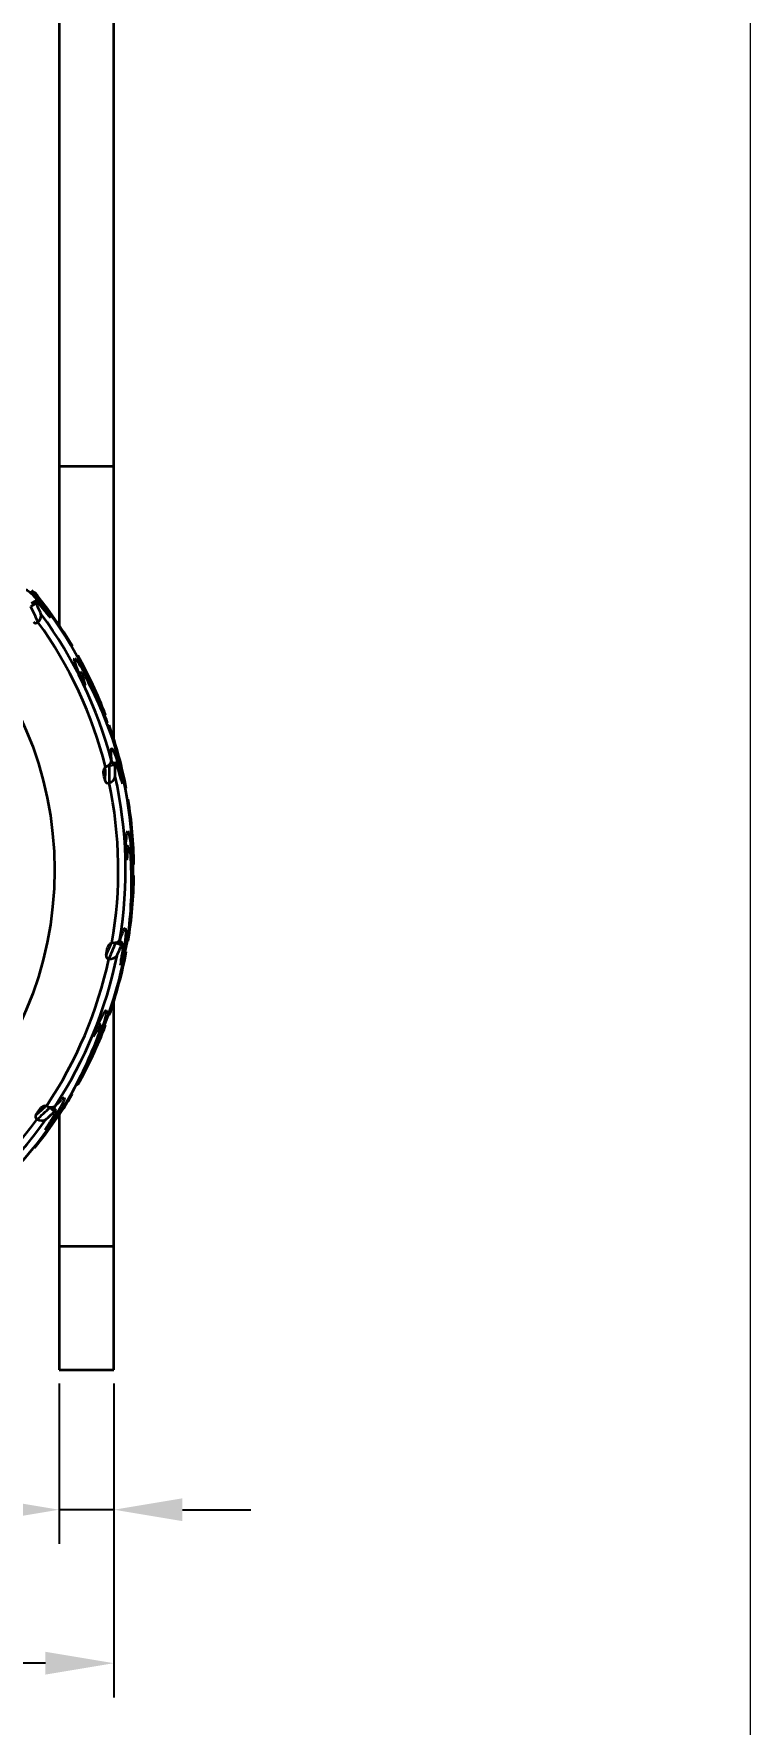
# Model space of a CAD drawing. Header units: millimetres. Extents: x 3171 to 3496, y 686 to 979.
# Drawn here: x 3456.5 to 3495.8, y 740.3 to 832.8 of the extents above; entities that cross this region are included whole.
import ezdxf

# ---------------------------------------------------------------- set-up
doc = ezdxf.new("R2010")
doc.units = ezdxf.units.MM
doc.header["$LTSCALE"] = 0.5
for name, color, linetype, lineweight in [('尺寸线', 3, 'Continuous', 13), ('波浪线', 3, 'Continuous', 18), ('粗实线', 7, 'Continuous', 35)]:
    doc.layers.add(name, color=color, linetype=linetype, lineweight=lineweight)
doc.styles.add('数字和字母', font='romans.shx')
doc.dimstyles.new('轮趣标注1比1', dxfattribs={"dimscale": 1.5, "dimtxt": 2.5, "dimasz": 2.5, "dimexe": 1.25, "dimexo": 0.5, "dimtad": 1, "dimdec": 1, "dimdsep": 46, "dimtxsty": '数字和字母', "dimcen": 2.5, "dimadec": 0, "dimazin": 2, "dimtfac": 1, "dimtmove": 0, "dimatfit": 3, "dimfxl": 1, "dimtolj": 1, "dimarcsym": 0})

# ---------------------------------------------------------------- blocks, each defined once
blk = doc.blocks.new('*D52')
at = {"layer": 'Defpoints', "color": 0}
for p in [(3457.921, 759.708), (3460.921, 759.708), (3457.921, 752.044)]:
    blk.add_point(p, dxfattribs=at)
at = {"layer": '尺寸线', "color": 0, "lineweight": -2}
for p, q in [((3457.921, 758.958), (3457.921, 750.169)), ((3460.921, 758.958), (3460.921, 750.169)), ((3454.171, 752.044), (3446.034, 752.044)), ((3460.921, 752.044), (3457.921, 752.044)), ((3464.671, 752.044), (3468.421, 752.044))]:
    blk.add_line(p, q, dxfattribs=at)
at = {"layer": '尺寸线', "color": 0}
for points in [[(3454.171, 751.419), (3454.171, 752.669), (3457.921, 752.044)], [(3464.671, 752.669), (3464.671, 751.419), (3460.921, 752.044)]]:
    blk.add_solid(points, dxfattribs=at)
at = {"layer": '尺寸线', "color": 0, "insert": (3448.227, 754.857), "char_height": 3.75, "attachment_point": 5, "style": '数字和字母'}
blk.add_mtext('\\A1;3', dxfattribs=at)
blk = doc.blocks.new('*D53')
at = {"layer": 'Defpoints', "color": 0}
for p in [(3414.072, 787.046), (3460.921, 759.708), (3414.072, 743.646)]:
    blk.add_point(p, dxfattribs=at)
at = {"layer": '尺寸线', "color": 0, "lineweight": -2}
for p, q in [((3414.072, 786.296), (3414.072, 741.771)), ((3460.921, 758.958), (3460.921, 741.771)), ((3457.171, 743.646), (3417.822, 743.646))]:
    blk.add_line(p, q, dxfattribs=at)
at = {"layer": '尺寸线', "color": 0}
for points in [[(3417.822, 744.271), (3417.822, 743.021), (3414.072, 743.646)], [(3457.171, 743.021), (3457.171, 744.271), (3460.921, 743.646)]]:
    blk.add_solid(points, dxfattribs=at)
at = {"layer": '尺寸线', "color": 0, "insert": (3437.497, 746.459), "char_height": 3.75, "attachment_point": 5, "style": '数字和字母'}
blk.add_mtext('\\A1;46.8', dxfattribs=at)

msp = doc.modelspace()

# ---------------------------------------------------------------- linework, layer by layer
at = {"layer": '波浪线'}
msp.add_lwpolyline([(3171.307, 979.243), (3495.753, 979.243), (3495.753, 686.382), (3171.307, 686.382)], close=True, dxfattribs=at)
at = {"layer": '粗实线'}
for p, q in [((3457.921, 860.444), (3457.921, 809.15)), ((3460.921, 809.15), (3460.921, 860.444)), ((3457.921, 809.15), (3460.921, 809.15)), ((3457.921, 809.15), (3457.921, 804.399)), ((3460.921, 804.399), (3460.921, 809.15)), ((3457.921, 804.399), (3457.921, 800.459)), ((3460.921, 799.628), (3460.921, 804.399)), ((3456.583, 802.23), (3456.558, 802.21)), ((3456.595, 802.241), (3456.583, 802.23)), ((3456.368, 801.481), (3456.661, 801.651)), ((3456.629, 801.762), (3456.402, 801.631)), ((3456.909, 801.514), (3456.966, 801.547)), ((3457.087, 801.303), (3457.138, 801.332)), ((3458.61, 799.28), (3458.637, 799.296)), ((3458.637, 799.296), (3458.652, 799.304)), ((3460.921, 794.841), (3460.921, 799.628)), ((3458.937, 798.777), (3458.91, 798.76)), ((3458.952, 798.785), (3458.937, 798.777)), ((3458.954, 797.947), (3459.01, 797.84)), ((3459.175, 797.858), (3458.989, 797.838)), ((3459.054, 797.683), (3459.202, 797.699)), ((3459.326, 797.673), (3459.399, 797.68)), ((3459.308, 797.207), (3459.35, 797.212)), ((3460.421, 795.519), (3460.451, 795.53)), ((3460.451, 795.53), (3460.467, 795.536)), ((3460.536, 795.094), (3460.576, 795.098)), ((3460.657, 794.966), (3460.594, 794.943)), ((3460.672, 794.972), (3460.657, 794.966)), ((3460.921, 794.223), (3460.921, 794.841)), ((3460.652, 792.797), (3460.653, 792.771)), ((3460.653, 792.771), (3460.99, 792.806)), ((3461.006, 792.921), (3460.745, 792.894)), ((3460.794, 793.031), (3460.831, 792.903)), ((3460.348, 792.427), (3460.347, 792.363)), ((3461.161, 792.581), (3461.226, 792.588)), ((3461.238, 792.315), (3461.295, 792.321)), ((3461.552, 791.501), (3461.584, 791.506)), ((3461.584, 791.506), (3461.6, 791.509)), ((3461.688, 790.915), (3461.656, 790.91)), ((3461.704, 790.918), (3461.688, 790.915)), ((3461.562, 788.209), (3461.703, 788.163)), ((3461.744, 788.319), (3461.566, 788.377)), ((3461.578, 788.49), (3461.586, 788.37)), ((3461.6, 787.671), (3461.641, 787.658)), ((3461.807, 788.088), (3461.876, 788.066)), ((3461.968, 787.347), (3462, 787.347)), ((3462, 787.347), (3462.017, 787.347)), ((3462, 786.747), (3461.968, 786.747)), ((3462.017, 786.747), (3462, 786.747)), ((3461.863, 785.241), (3461.901, 785.228)), ((3460.607, 782.881), (3460.579, 782.823)), ((3461.035, 783.095), (3461.025, 783.071)), ((3461.025, 783.071), (3461.347, 782.966)), ((3461.408, 783.064), (3461.159, 783.145)), ((3461.259, 783.251), (3461.241, 783.119)), ((3461.411, 782.69), (3461.473, 782.67)), ((3461.657, 783.184), (3461.688, 783.178)), ((3461.688, 783.178), (3461.705, 783.175)), ((3461.374, 782.417), (3461.429, 782.399)), ((3461.584, 782.587), (3461.552, 782.593)), ((3461.6, 782.585), (3461.584, 782.587)), ((3460.921, 775.658), (3460.921, 779.869)), ((3460.627, 779.138), (3460.657, 779.127)), ((3460.657, 779.127), (3460.673, 779.122)), ((3459.816, 778.026), (3459.848, 777.998)), ((3460, 778.534), (3460.11, 778.434)), ((3460.211, 778.56), (3460.072, 778.685)), ((3460.129, 778.784), (3460.087, 778.671)), ((3460.174, 778.324), (3460.228, 778.275)), ((3460.452, 778.563), (3460.422, 778.575)), ((3460.467, 778.558), (3460.452, 778.563)), ((3458.885, 775.347), (3458.938, 775.317)), ((3458.938, 775.317), (3458.952, 775.309)), ((3459.067, 775.7), (3459.097, 775.673)), ((3460.921, 770.882), (3460.921, 775.658)), ((3458.638, 774.797), (3458.598, 774.82)), ((3458.652, 774.789), (3458.638, 774.797)), ((3456.96, 774.055), (3456.911, 774.013)), ((3457.438, 774.077), (3457.419, 774.058)), ((3457.419, 774.058), (3457.671, 773.831)), ((3457.767, 773.896), (3457.572, 774.072)), ((3457.618, 773.553), (3457.666, 773.51)), ((3457.706, 774.127), (3457.636, 774.014)), ((3457.921, 773.633), (3457.921, 770.882)), ((3457.472, 773.319), (3457.515, 773.28)), ((3456.559, 771.884), (3456.584, 771.863)), ((3456.584, 771.863), (3456.596, 771.852)), ((3457.921, 770.882), (3457.921, 766.472)), ((3460.921, 766.472), (3460.921, 770.882)), ((3457.921, 766.472), (3460.921, 766.472)), ((3457.921, 766.472), (3457.921, 759.708)), ((3460.921, 759.708), (3460.921, 766.472)), ((3457.921, 759.708), (3460.921, 759.708))]:
    msp.add_line(p, q, dxfattribs=at)
msp.add_circle((3438.021, 787.046), 19.65, dxfattribs=at)
for centre, radius, start, end in [((3438.021, 787.046), 23.949, 19.64667, 39.73697), ((3438.021, 787.046), 23.981, 30.71831, 39.28476), ((3438.021, 787.046), 23.998, 30.71782, 39.28525), ((3447.61, 796.994), 9.84, 21.59419, 27.12875), ((3456.764, 801.739), 0.136, 170.2796, 220.77575), ((3447.83, 797.196), 9.891, 23.04572, 26.76826), ((3439.507, 787.387), 22.479, 38.34188, 39.04296), ((3439.565, 787.283), 22.441, 37.79047, 38.49171), ((3455.39, 799.817), 2.313, 26.75299, 40.91584), ((3456.645, 800.71), 0.149, 211.76213, 320.19377), ((3456.476, 800.983), 0.464, 308.64447, 10.6029), ((3438.021, 787.046), 23.143, 14.09081, 35.90885), ((3438.021, 787.046), 23.542, 14.72335, 36.55569), ((3457.963, 801.466), 0.792, 213.00327, 230.111), ((3447.484, 794.327), 12.028, 17.12695, 19.56527), ((3438.021, 787.046), 23.981, 20.71831, 29.28476), ((3438.021, 787.046), 23.998, 20.71782, 29.28525), ((3461.363, 798.672), 2.516, 198.60841, 216.99643), ((3459.372, 797.807), 0.202, 165.2484, 212.29521), ((3457.81, 796.581), 1.871, 22.37838, 43.06248), ((3447.743, 793.932), 12.062, 15.77628, 18.1958), ((3439.97, 787.264), 22.045, 20.81702, 28.19708), ((3459.304, 797.182), 0.0553, 334.50684, 32.49347), ((3440.063, 787.148), 21.961, 16.92516, 27.51222), ((3438.021, 787.046), 23.981, 10.71831, 19.28476), ((3438.021, 787.046), 23.998, 10.71782, 19.28525), ((3460.979, 793.582), 0.222, 147.02292, 198.3231), ((3460.396, 793.095), 0.4, 288.63653, 350.49827), ((3450.996, 792.83), 9.796, 1.16382, 3.99017), ((3461.12, 792.846), 0.136, 146.27957, 196.77576), ((3451.11, 792.329), 9.891, 359.04572, 2.76826), ((3438.021, 787.046), 23.949, 355.64667, 15.73697), ((3460.685, 792.412), 0.345, 128.93796, 177.45916), ((3460.592, 792.42), 0.252, 178.30616, 193.09627), ((3438.021, 787.046), 22.95, 12.29524, 13.3955), ((3460.593, 791.954), 0.149, 187.76213, 296.19377), ((3460.674, 792.423), 0.33, 117.21961, 128.66319), ((3460.632, 792.99), 0.22, 265.73504, 275.4925), ((3460.549, 792.271), 0.464, 284.64447, 346.6029), ((3438.021, 787.046), 23.542, 350.72335, 12.55569), ((3439.517, 786.753), 22.479, 14.34188, 15.04296), ((3439.527, 786.635), 22.441, 13.79047, 14.49171), ((3459.082, 791.648), 2.313, 2.75299, 16.91584), ((3462.104, 792.108), 0.792, 189.00327, 206.111), ((3438.021, 787.046), 23.143, 350.09081, 11.90885), ((3438.021, 787.046), 23.981, 0.71831, 9.28476), ((3438.021, 787.046), 23.998, 0.71782, 9.28525), ((3464.074, 788.173), 2.516, 174.6084, 192.99644), ((3449.627, 789.849), 12.028, 353.12695, 355.56527), ((3449.703, 789.383), 12.062, 351.77628, 354.1958), ((3461.903, 788.192), 0.202, 141.24836, 188.29523), ((3459.977, 787.707), 1.871, 358.37839, 19.06247), ((3461.586, 787.649), 0.0553, 310.50691, 8.49343), ((3439.928, 786.309), 21.961, 352.92516, 3.51222), ((3438.021, 787.046), 23.981, 350.71831, 359.28476), ((3438.021, 787.046), 23.998, 350.71782, 359.28525), ((3438.021, 787.046), 23.949, 331.64667, 351.73697), ((3452.227, 787.053), 9.796, 337.16382, 339.99017), ((3461.653, 783.679), 0.222, 123.02291, 174.32311), ((3451.765, 786.768), 9.765, 333.36785, 337.66648), ((3438.021, 787.046), 22.95, 348.29524, 349.3955), ((3460.826, 782.775), 0.252, 154.30616, 169.09627), ((3460.908, 782.73), 0.345, 104.93796, 153.45916), ((3451.83, 786.577), 9.84, 333.59419, 339.12875), ((3460.903, 782.744), 0.33, 93.21961, 104.66319), ((3460.922, 783.472), 0.4, 264.63653, 326.49827), ((3461.095, 783.28), 0.22, 241.73504, 251.4925), ((3452.127, 786.548), 9.891, 335.04572, 338.76826), ((3461.482, 782.949), 0.136, 122.27957, 172.77576), ((3439.269, 786.17), 22.479, 350.34188, 351.04296), ((3438.021, 787.046), 23.143, 326.09081, 347.90885), ((3438.021, 787.046), 23.542, 326.72335, 348.55569), ((3460.637, 782.349), 0.149, 163.76213, 272.19377), ((3460.727, 782.657), 0.464, 260.64447, 322.6029), ((3438.021, 787.046), 23.981, 340.71831, 349.28476), ((3438.021, 787.046), 23.998, 340.71782, 349.28525), ((3459.134, 782.684), 2.313, 338.75299, 352.91584), ((3462.081, 781.875), 0.792, 165.00327, 182.111), ((3439.23, 786.058), 22.441, 349.79047, 350.49171), ((3449.764, 784.886), 12.028, 329.12695, 331.56527), ((3438.021, 787.046), 23.981, 330.71831, 339.28476), ((3438.021, 787.046), 23.998, 330.71782, 339.28525), ((3439.487, 785.744), 22.045, 332.81702, 340.19708), ((3462.28, 777.479), 2.516, 150.60839, 168.99645), ((3459.794, 778.012), 0.0553, 286.50722, 344.49324), ((3449.643, 784.43), 12.062, 327.77628, 330.1958), ((3458.348, 778.72), 1.871, 334.37822, 355.06275), ((3460.304, 778.38), 0.202, 117.2498, 164.29429), ((3439.463, 785.597), 21.961, 328.92516, 339.51222), ((3438.021, 787.046), 23.981, 320.71831, 329.28476), ((3438.021, 787.046), 23.998, 320.71782, 329.28525), ((3451.001, 781.275), 9.796, 313.16382, 315.99017), ((3458.24, 774.358), 0.222, 99.02294, 150.32309), ((3438.021, 787.046), 23.143, 302.09081, 323.90885), ((3438.021, 787.046), 23.542, 302.72335, 324.55569), ((3438.021, 787.046), 23.949, 307.64667, 327.73697), ((3456.771, 773.556), 0.149, 139.76213, 248.19377), ((3450.463, 781.202), 9.765, 309.36785, 313.66648), ((3438.021, 787.046), 22.95, 324.29524, 325.3955), ((3450.445, 781), 9.84, 309.59419, 315.12875), ((3456.978, 773.801), 0.464, 236.64447, 298.6029), ((3457.117, 773.869), 0.252, 130.30616, 145.09627), ((3457.174, 773.794), 0.345, 80.93796, 129.45916), ((3450.705, 780.854), 9.891, 311.04572, 314.76826), ((3457.175, 773.809), 0.33, 69.21961, 80.66319), ((3457.488, 774.466), 0.4, 240.63653, 302.49827), ((3457.568, 774.221), 0.22, 217.73504, 227.4925), ((3438.805, 785.738), 22.479, 326.34188, 327.04296), ((3457.787, 773.761), 0.136, 98.27959, 148.77575), ((3455.534, 774.474), 2.313, 314.75299, 328.91584), ((3457.898, 772.536), 0.792, 141.00327, 158.111), ((3438.723, 785.652), 22.441, 325.79047, 326.49171)]:
    msp.add_arc(centre, radius, start, end, dxfattribs=at)
for points, knots in [([(3456.117, 802.39), (3456.139, 802.403), (3456.307, 802.298), (3456.704, 801.87), (3456.966, 801.547)], [0.2754166, 0.2754166, 0.2754166, 0.2754166, 0.5636467, 1, 1, 1, 1]), ([(3460.793, 793.703), (3460.819, 793.706), (3460.929, 793.542), (3461.118, 792.989), (3461.226, 792.588)], [0.2754167, 0.2754167, 0.2754167, 0.2754167, 0.5636467, 1, 1, 1, 1]), ([(3461.532, 783.865), (3461.557, 783.858), (3461.591, 783.662), (3461.538, 783.081), (3461.473, 782.67)], [0.2754167, 0.2754167, 0.2754167, 0.2754167, 0.5636467, 1, 1, 1, 1]), ([(3458.205, 774.578), (3458.225, 774.56), (3458.177, 774.368), (3457.892, 773.859), (3457.666, 773.51)], [0.2754167, 0.2754167, 0.2754167, 0.2754167, 0.5636467, 1, 1, 1, 1])]:
    msp.add_open_spline(points, degree=3, knots=knots, dxfattribs=at)
for points in [[(3457.129, 801.251), (3456.872, 801.574), (3456.664, 801.782), (3456.63, 801.762)], [(3458.818, 798.355), (3458.758, 798.524), (3458.74, 798.617), (3458.77, 798.62)], [(3458.77, 798.62), (3458.832, 798.626), (3459.099, 798.239), (3459.399, 797.68)], [(3461.255, 792.251), (3461.151, 792.651), (3461.046, 792.926), (3461.007, 792.921)], [(3460.445, 791.933), (3460.456, 792.178), (3460.458, 792.422), (3460.451, 792.666)], [(3460.653, 792.771), (3460.67, 792.456), (3460.672, 792.139), (3460.659, 791.821)], [(3461.619, 788.919), (3461.633, 789.097), (3461.655, 789.189), (3461.684, 789.18)], [(3461.684, 789.18), (3461.742, 789.161), (3461.83, 788.698), (3461.876, 788.066)], [(3461.876, 788.066), (3461.946, 787.114), (3461.953, 786.168), (3461.901, 785.228)], [(3461.363, 782.351), (3461.431, 782.759), (3461.447, 783.052), (3461.409, 783.064)], [(3460.506, 779.371), (3460.552, 779.329), (3460.443, 778.872), (3460.228, 778.275)], [(3460.341, 779.159), (3460.426, 779.316), (3460.484, 779.391), (3460.506, 779.371)], [(3457.435, 773.263), (3457.663, 773.608), (3457.797, 773.87), (3457.768, 773.895)]]:
    msp.add_open_spline(points, degree=3, dxfattribs=at)

# ---------------------------------------------------------------- dimensions: what is measured, and where the dimension line sits
at = {"layer": '尺寸线'}
for base, p2, picture, middle in [((3414.072, 743.646), (3414.072, 787.046), '*D53', (3437.497, 746.459)), ((3457.921, 752.044), (3457.921, 759.708), '*D52', (3448.227, 754.857))]:
    dim = msp.add_linear_dim(base=base, p1=(3460.921, 759.708), p2=p2, dimstyle='轮趣标注1比1', dxfattribs=at)
    dim.commit()
    dim.dimension.update_dxf_attribs({"geometry": picture, "text_midpoint": middle})

doc.saveas('drawing.dxf')
